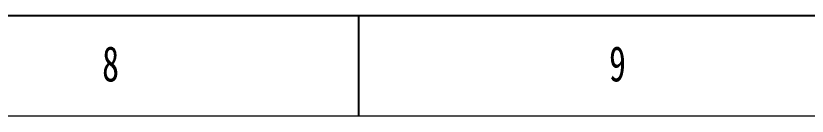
# Model space of a CAD drawing. Header units: millimetres. Extents: x 0 to 1189, y 0 to 841.
# Drawn here: x 368.2 to 446.3, y 831.1 to 841 of the extents above; entities that cross this region are included whole.
import ezdxf

# ---------------------------------------------------------------- set-up
doc = ezdxf.new("R2010")
doc.units = ezdxf.units.MM
doc.layers.add('10', color=7, linetype='Continuous')
doc.layers.add('5', color=7, linetype='Continuous')
doc.styles.add('SLDTEXTSTYLE5', font='TXT', dxfattribs={"width": 0.7})

msp = doc.modelspace()

# ---------------------------------------------------------------- linework, layer by layer
at = {"layer": '5', "color": 7}
msp.add_line((1189, 841), (0, 841), dxfattribs=at)
at = {"layer": '5'}
msp.add_line((402, 841), (402, 831.05), dxfattribs=at)
at = {"layer": '5', "color": 7, "lineweight": 15}
msp.add_line((1179, 831.05), (25, 831.05), dxfattribs=at)

# ---------------------------------------------------------------- texts
at = {"layer": '10', "char_height": 3.5, "attachment_point": 2, "style": 'SLDTEXTSTYLE5'}
for s, insert in [('8', (377.547, 837.997)), ('9', (427.547, 837.997))]:
    msp.add_mtext(s, dxfattribs=dict(at, insert=insert))

doc.saveas('drawing.dxf')
